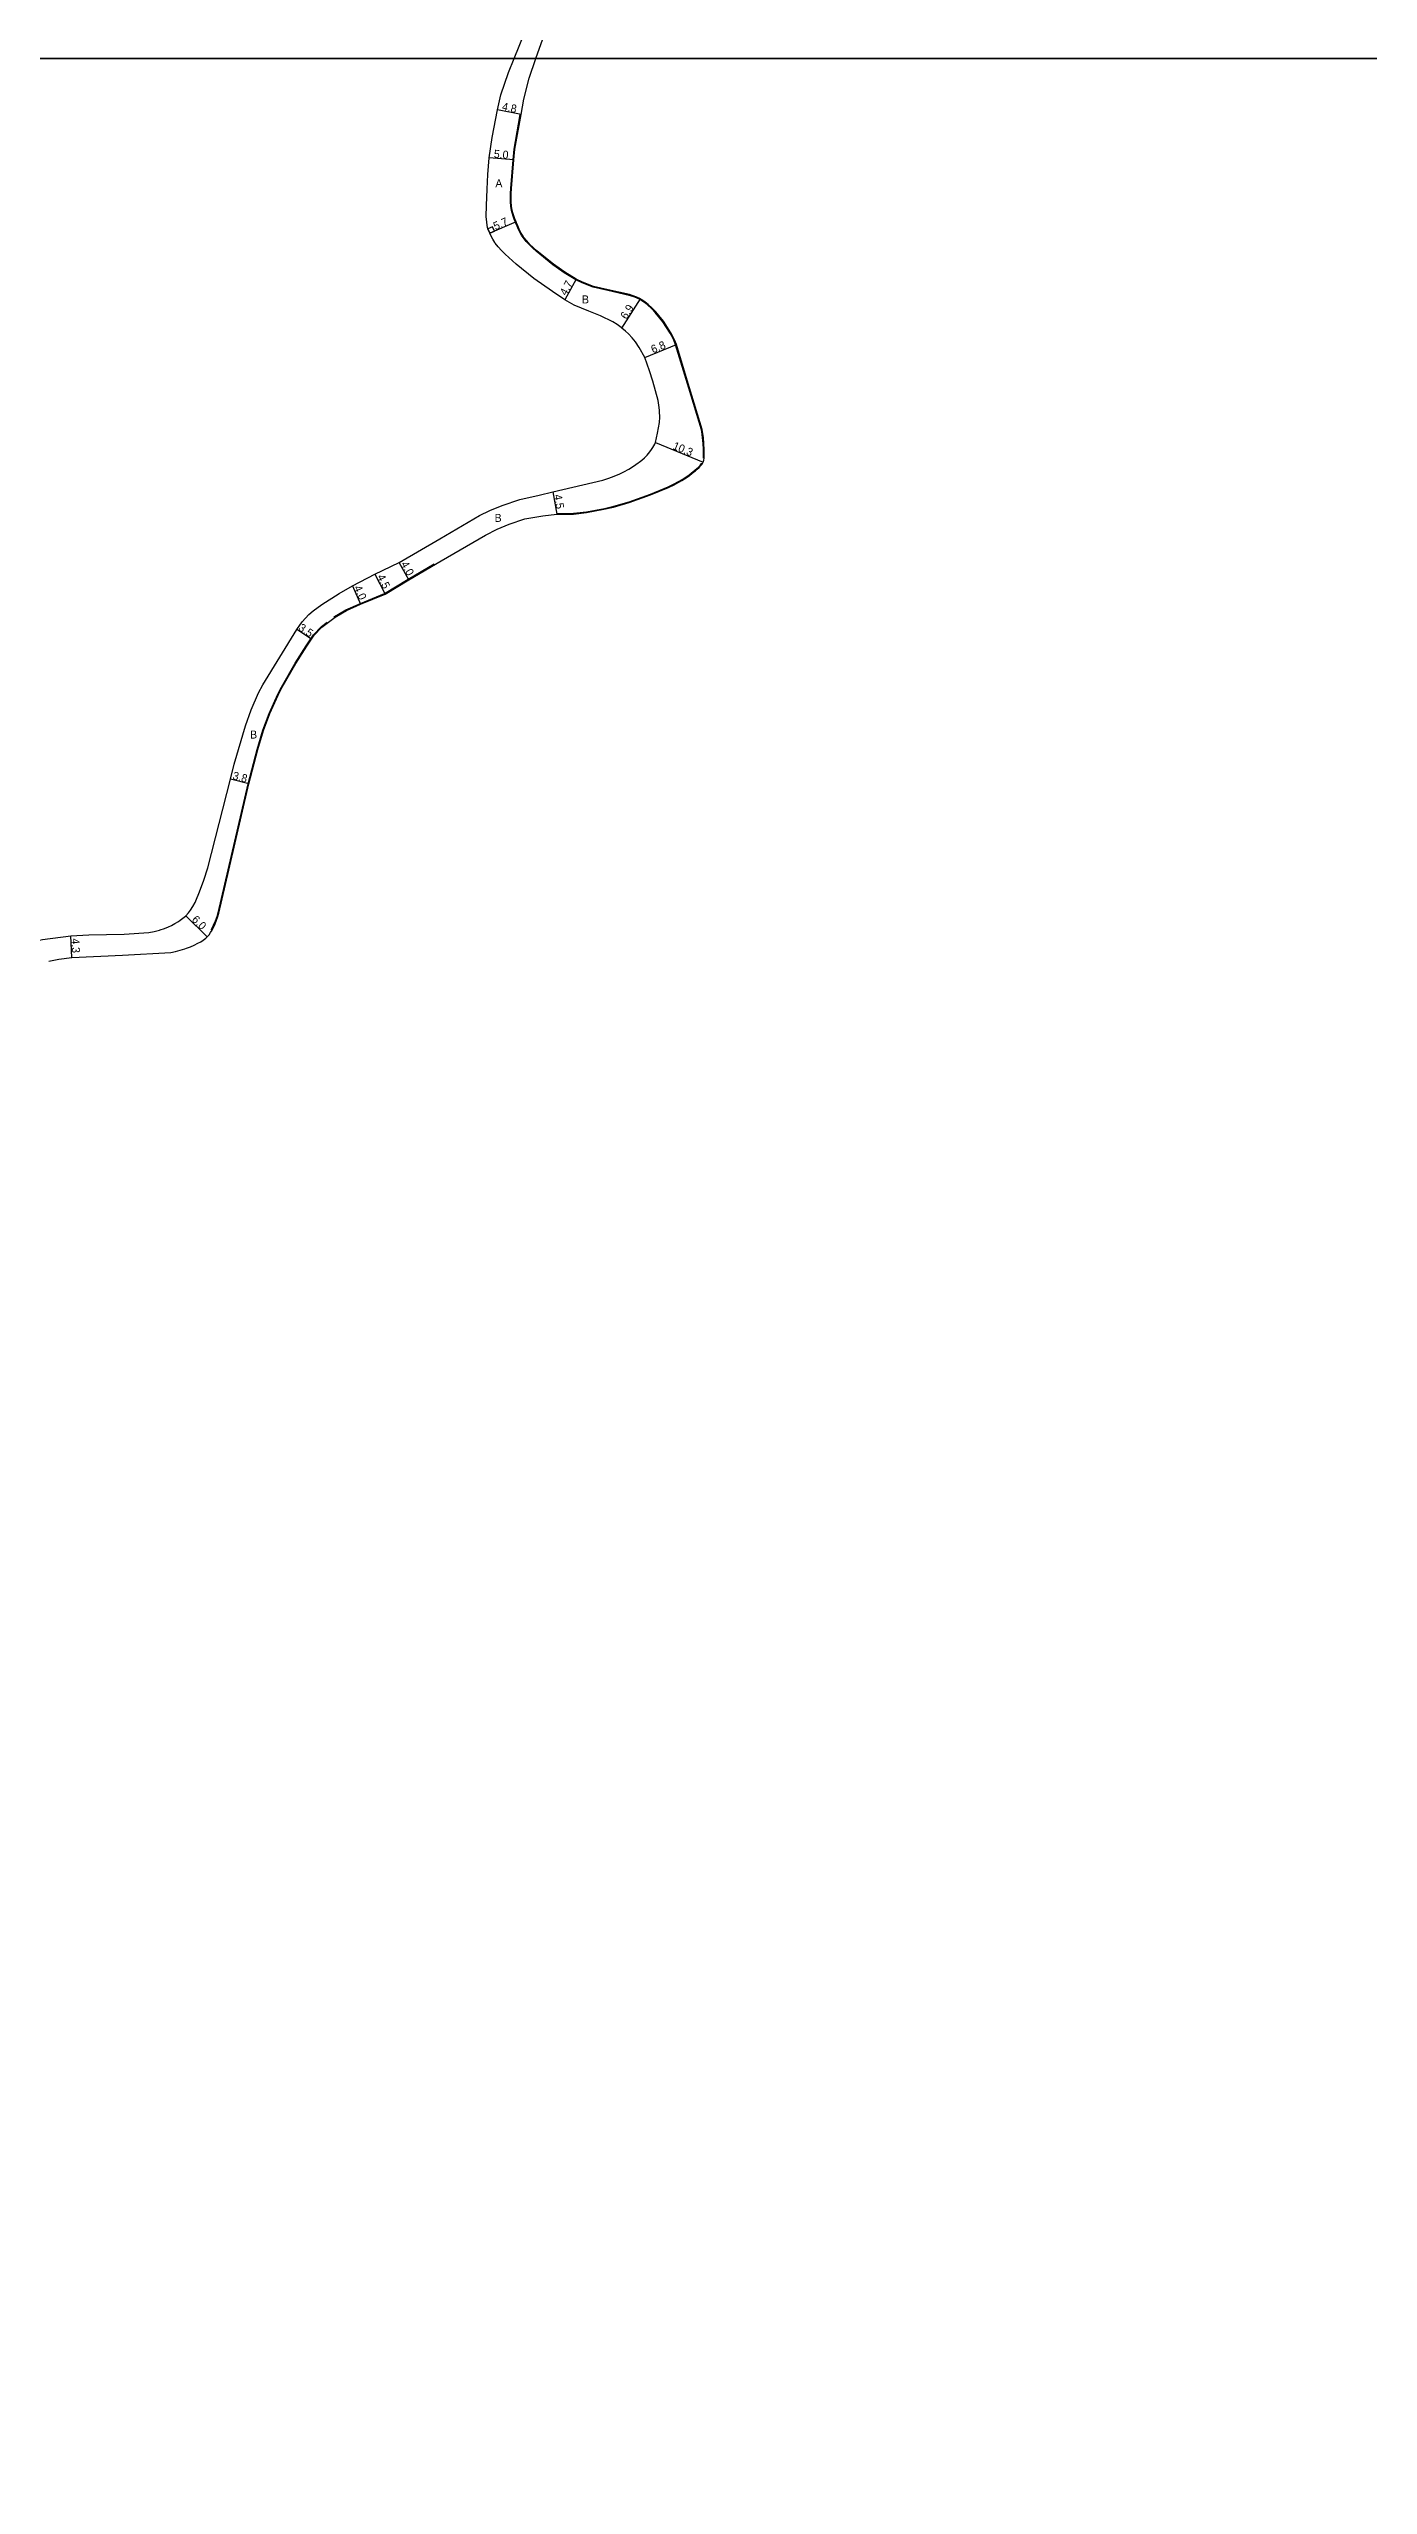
# Model space of a CAD drawing. Header units: metres. Extents: x -20000 to -16000, y -93000 to -90000.
# Drawn here: x -16527.4 to -16263.7, y -91685.1 to -91198 of the extents above; entities that cross this region are included whole.
import ezdxf

# ---------------------------------------------------------------- set-up
doc = ezdxf.new("R2010")
doc.units = ezdxf.units.M
doc.header["$LTSCALE"] = 2.5
for name, color, linetype in [('側溝・桝', 7, 'Continuous'), ('図郭', 7, 'Continuous'), ('幅員', 7, 'Continuous'), ('歩道・分離帯・安全施設', 7, 'Continuous'), ('舗装', 7, 'Continuous'), ('道路', 7, 'Continuous')]:
    doc.layers.add(name, color=color, linetype=linetype)
doc.styles.get("Standard").update_dxf_attribs({"font": ''})
doc.styles.get('Standard').set_extended_font_data('@MS PGothic')

msp = doc.modelspace()

# ---------------------------------------------------------------- linework, layer by layer
at = {"layer": '側溝・桝', "flags": 128}
msp.add_lwpolyline([(-16439.22, -91234.92), (-16438.31, -91234.52), (-16438.71, -91233.6), (-16439.63, -91234)], close=True, dxfattribs=at)
at = {"layer": '図郭'}
for points in [[(-16800, -91200), (-16000, -91200), (-16000, -90600), (-16800, -90600)], [(-16800, -91800), (-16000, -91800), (-16000, -91200), (-16800, -91200)]]:
    msp.add_lwpolyline(points, close=True, dxfattribs=at)
at = {"layer": '幅員', "flags": 128}
for points in [[(-16433.01, -91211.17), (-16437.72, -91210.23)], [(-16434.43, -91220.25), (-16439.41, -91219.81)], [(-16434.01, -91232.62), (-16439.22, -91234.92)], [(-16422.02, -91244.06), (-16424.25, -91248.19)], [(-16412.84, -91253.87), (-16409.16, -91248.04)], [(-16408.27, -91259.72), (-16401.98, -91257.14)], [(-16406.15, -91276.74), (-16396.62, -91280.66)], [(-16426.67, -91286.63), (-16425.88, -91291.06)], [(-16455.46, -91304.21), (-16457.38, -91300.7)], [(-16466.73, -91305.42), (-16465.07, -91309.06)], [(-16462.21, -91303.03), (-16460.2, -91307.05)], [(-16474.92, -91316.08), (-16477.83, -91314.13)], [(-16487.4, -91345.01), (-16491.08, -91344.07)], [(-16500.01, -91371.36), (-16495.73, -91375.56)], [(-16522.8, -91379.67), (-16523, -91375.37)]]:
    msp.add_lwpolyline(points, dxfattribs=at)
at = {"layer": '歩道・分離帯・安全施設'}
msp.add_lwpolyline([(-16396.57, -91279.86), (-16396.54, -91279.47), (-16396.54, -91279.06), (-16396.56, -91278.65), (-16396.57, -91278.24), (-16396.58, -91278.16), (-16396.62, -91276.95), (-16396.72, -91275.74), (-16396.9, -91274.54), (-16396.96, -91274.18), (-16399.48, -91265.85), (-16402.12, -91257.19), (-16402.5, -91256.25), (-16402.93, -91255.33), (-16403.18, -91254.86), (-16404.69, -91252.6), (-16406.19, -91250.73), (-16406.94, -91249.96), (-16407.74, -91249.24), (-16408.06, -91248.97), (-16408.55, -91248.6), (-16409.06, -91248.27), (-16409.22, -91248.17), (-16409.93, -91247.84), (-16410.65, -91247.57), (-16411.4, -91247.32), (-16415.66, -91246.36), (-16418.57, -91245.68), (-16420.8, -91244.84), (-16422.09, -91244.19), (-16424.37, -91242.84), (-16426.63, -91241.19), (-16429.99, -91238.5), (-16430.68, -91237.88), (-16431.34, -91237.23), (-16431.97, -91236.55), (-16432.55, -91235.82), (-16432.86, -91235.4), (-16433.22, -91234.79), (-16433.53, -91234.16), (-16433.81, -91233.51), (-16434.07, -91232.86), (-16434.15, -91232.68), (-16434.39, -91232.08), (-16434.62, -91231.48), (-16434.82, -91230.85), (-16434.93, -91230.37), (-16435.05, -91229.49), (-16435.11, -91228.62), (-16435.12, -91227.74), (-16435.11, -91226.87), (-16435.08, -91226), (-16435.08, -91225.98), (-16434.58, -91220.24), (-16434.39, -91218.08), (-16433.16, -91211.14)], dxfattribs=at)
at = {"layer": '歩道・分離帯・安全施設', "flags": 128}
for points in [[(-16425.91, -91290.91), (-16425.89, -91290.91), (-16422.54, -91290.89), (-16419.95, -91290.58), (-16416.32, -91289.93), (-16414.48, -91289.48), (-16411.42, -91288.57), (-16407.17, -91287.06), (-16403.59, -91285.59), (-16402.43, -91285.02), (-16401.57, -91284.54), (-16400.81, -91284.14), (-16399.87, -91283.53), (-16399.41, -91283.19), (-16398.99, -91282.84), (-16398.62, -91282.55), (-16398.25, -91282.25), (-16397.89, -91281.96), (-16397.54, -91281.65), (-16397.23, -91281.32), (-16396.97, -91280.97), (-16396.92, -91280.88)], [(-16470.45, -91311.64), (-16470.27, -91311.5), (-16468, -91310.2), (-16465.13, -91308.92), (-16460.27, -91306.92), (-16455.54, -91304.08), (-16450.38, -91301.02)], [(-16494.9, -91374.14), (-16494.87, -91374.1), (-16494.45, -91373.25), (-16494.09, -91372.37), (-16493.76, -91371.47), (-16493.54, -91370.77), (-16491.55, -91362.17), (-16487.54, -91344.97), (-16485.78, -91338.09), (-16484.62, -91334.28), (-16483.38, -91330.89), (-16481.65, -91327.06), (-16480.91, -91325.62), (-16478.16, -91320.85), (-16475.98, -91317.4), (-16474.48, -91315.16), (-16472.92, -91313.55), (-16471.73, -91312.63)]]:
    msp.add_lwpolyline(points, dxfattribs=at)
at = {"layer": '道路', "flags": 128}
for points in [[(-16434.41, -91200), (-16432.23, -91194.7), (-16430.75, -91190.74), (-16428.3, -91185.59), (-16426.25, -91182.44), (-16422.1, -91177.44), (-16418.54, -91174.05), (-16416.55, -91172.23), (-16414.72, -91170.42), (-16413.12, -91166.91), (-16411.76, -91162.81), (-16411.09, -91159.45), (-16410.59, -91156.62), (-16410.34, -91154.09), (-16410.26, -91151.67), (-16410.33, -91149.09), (-16410.59, -91147.55), (-16410.72, -91146.76), (-16410.73, -91146.72)], [(-16523, -91375.37), (-16519.36, -91375.16), (-16512.3, -91375.01), (-16507.4, -91374.7), (-16506.34, -91374.49), (-16505.3, -91374.21), (-16505.11, -91374.16), (-16504.28, -91373.89), (-16503.47, -91373.58), (-16502.88, -91373.32), (-16502.18, -91372.93), (-16501.5, -91372.5), (-16501.14, -91372.25), (-16500.61, -91371.86), (-16500.1, -91371.44), (-16500.01, -91371.36), (-16499.5, -91370.8), (-16499.06, -91370.23), (-16498.58, -91369.48), (-16498.16, -91368.7), (-16498.01, -91368.39), (-16497.3, -91366.54), (-16496.42, -91364.25), (-16495.61, -91361.75), (-16491.08, -91344.07), (-16490.37, -91341.03), (-16488.11, -91333.39), (-16486.97, -91330.2), (-16485.47, -91326.78), (-16484.63, -91325.2), (-16477.83, -91314.13), (-16476.74, -91312.61), (-16475.43, -91311.14), (-16474.56, -91310.38), (-16472.85, -91309.15), (-16469.39, -91306.91), (-16466.73, -91305.42), (-16462.21, -91303.03), (-16457.38, -91300.7), (-16449.24, -91296.03), (-16441.32, -91291.35), (-16439.23, -91290.32), (-16436.82, -91289.33), (-16433.24, -91288.12), (-16429.37, -91287.24), (-16426.67, -91286.63), (-16416.65, -91284.24), (-16415.5, -91283.87), (-16414.38, -91283.46), (-16413.27, -91282.99), (-16412.45, -91282.6), (-16411.46, -91282.06), (-16410.51, -91281.45), (-16409.59, -91280.8), (-16409.44, -91280.69), (-16408.88, -91280.25), (-16408.33, -91279.78), (-16407.81, -91279.28), (-16407.52, -91278.96), (-16407.06, -91278.36), (-16406.65, -91277.73), (-16406.29, -91277.07), (-16406.15, -91276.74), (-16405.72, -91274.9), (-16405.37, -91272.73), (-16405.31, -91271.65), (-16405.33, -91270.56), (-16405.35, -91270.3), (-16405.45, -91269.3), (-16405.61, -91268.37), (-16406.69, -91264.49), (-16407.32, -91262.44), (-16408.27, -91259.72), (-16409.38, -91257.77), (-16410.13, -91256.63), (-16410.78, -91255.82), (-16411.51, -91255.03), (-16412.13, -91254.46), (-16412.84, -91253.87), (-16412.98, -91253.77), (-16413.79, -91253.18), (-16414.64, -91252.64), (-16417.15, -91251.4), (-16419.47, -91250.48), (-16422.41, -91249.26), (-16424.25, -91248.19), (-16426.74, -91246.56), (-16430.43, -91243.92), (-16434.02, -91241.11), (-16436.22, -91239.07), (-16436.91, -91238.37), (-16437.56, -91237.64), (-16438.16, -91236.86), (-16438.22, -91236.77), (-16438.66, -91236.07), (-16439.04, -91235.33), (-16439.22, -91234.92), (-16439.63, -91234), (-16439.78, -91233.34), (-16439.84, -91232.62), (-16439.96, -91231.62), (-16439.96, -91231.55), (-16439.95, -91229.33), (-16439.78, -91226.07), (-16439.64, -91223.17), (-16439.41, -91219.81), (-16438.77, -91215.77), (-16437.72, -91210.23), (-16437.03, -91207.24), (-16435.55, -91202.74), (-16434.41, -91200)]]:
    msp.add_lwpolyline(points, dxfattribs=at)
at = {"layer": '道路'}
for points in [[(-16430.06, -91200), (-16428.67, -91196.03), (-16426.79, -91191.71), (-16424.82, -91187.83), (-16422.61, -91184.51), (-16420.37, -91181.54), (-16417.05, -91178.19), (-16411.56, -91172.87), (-16410.69, -91171.66), (-16408.86, -91167.71), (-16406.68, -91160.4), (-16405.77, -91156.42), (-16405.66, -91154.51), (-16405.83, -91148.66), (-16406.14, -91146.9), (-16406.17, -91146.72)], [(-16527.4, -91380.41), (-16525.42, -91380.04), (-16522.8, -91379.67), (-16512.63, -91379.2), (-16502.98, -91378.67), (-16502.04, -91378.48), (-16501.12, -91378.23), (-16500.21, -91377.94), (-16499.88, -91377.83), (-16499.1, -91377.55), (-16498.33, -91377.23), (-16497.59, -91376.86), (-16497.04, -91376.55), (-16496.52, -91376.21), (-16496.03, -91375.83), (-16495.73, -91375.56), (-16495.37, -91375.14), (-16495.05, -91374.69), (-16494.77, -91374.21), (-16494.74, -91374.17), (-16494.31, -91373.31), (-16493.95, -91372.42), (-16493.62, -91371.52), (-16493.39, -91370.81), (-16491.4, -91362.21), (-16487.4, -91345.01), (-16485.64, -91338.13), (-16484.48, -91334.33), (-16483.24, -91330.95), (-16481.56, -91327.22), (-16480.73, -91325.62), (-16478.04, -91320.93), (-16475.85, -91317.48), (-16474.92, -91316.08), (-16474.36, -91315.26), (-16472.82, -91313.67), (-16470.19, -91311.63), (-16467.93, -91310.34), (-16465.07, -91309.06), (-16460.2, -91307.05), (-16455.46, -91304.21), (-16448.99, -91300.38), (-16440.15, -91295.28), (-16437.77, -91294.05), (-16435.36, -91293.06), (-16432.23, -91292.01), (-16428.67, -91291.38), (-16425.88, -91291.06), (-16422.53, -91291.04), (-16419.93, -91290.73), (-16416.45, -91290.1), (-16414.52, -91289.65), (-16411.38, -91288.71), (-16407.11, -91287.2), (-16403.57, -91285.74), (-16402.43, -91285.19), (-16401.5, -91284.68), (-16400.86, -91284.33), (-16399.81, -91283.68), (-16399.32, -91283.31), (-16398.89, -91282.96), (-16398.53, -91282.67), (-16398.16, -91282.37), (-16397.79, -91282.07), (-16397.44, -91281.75), (-16397.12, -91281.42), (-16396.84, -91281.05), (-16396.62, -91280.66), (-16396.49, -91280.28), (-16396.42, -91279.88), (-16396.39, -91279.47), (-16396.39, -91279.06), (-16396.41, -91278.65), (-16396.42, -91278.23), (-16396.43, -91278.16), (-16396.47, -91276.94), (-16396.57, -91275.72), (-16396.75, -91274.52), (-16396.82, -91274.14), (-16399.33, -91265.81), (-16401.98, -91257.14), (-16402.36, -91256.19), (-16402.79, -91255.27), (-16403.05, -91254.79), (-16404.57, -91252.51), (-16406.08, -91250.63), (-16406.84, -91249.86), (-16407.64, -91249.12), (-16407.97, -91248.85), (-16408.46, -91248.48), (-16408.98, -91248.14), (-16409.16, -91248.04), (-16409.87, -91247.7), (-16410.6, -91247.42), (-16411.35, -91247.18), (-16411.36, -91247.18), (-16415.63, -91246.21), (-16418.53, -91245.54), (-16420.74, -91244.7), (-16422.02, -91244.06), (-16424.28, -91242.71), (-16426.54, -91241.07), (-16429.89, -91238.39), (-16430.57, -91237.77), (-16431.23, -91237.13), (-16431.86, -91236.45), (-16432.43, -91235.73), (-16432.73, -91235.31), (-16433.09, -91234.72), (-16433.4, -91234.09), (-16433.67, -91233.45), (-16433.93, -91232.8), (-16434.01, -91232.62), (-16434.25, -91232.03), (-16434.48, -91231.43), (-16434.67, -91230.82), (-16434.78, -91230.34), (-16434.9, -91229.48), (-16434.96, -91228.61), (-16434.97, -91227.74), (-16434.96, -91226.87), (-16434.93, -91226), (-16434.93, -91225.99), (-16434.43, -91220.25), (-16434.24, -91218.1), (-16433.01, -91211.17), (-16432.48, -91208.1), (-16431.42, -91203.87), (-16430.06, -91200)], [(-16554.58, -91394.22), (-16543.55, -91383.11), (-16535.23, -91377.58), (-16528.65, -91376.09), (-16523, -91375.37)]]:
    msp.add_lwpolyline(points, dxfattribs=at)

# ---------------------------------------------------------------- texts
at = {"layer": '幅員'}
for s, rotation, p in [('4.8', 348.6799, (-16436.91, -91210.29)), ('5.0', 354.9771, (-16438.5, -91219.79)), ('5.7', 23.7313, (-16438.12, -91234.32)), ('4.7', 61.6855, (-16423.98, -91247.49)), ('6.9', 57.6838, (-16411.94, -91252.25)), ('6.8', 22.2931, (-16406.65, -91258.94)), ('10.3', 337.6698, (-16402.83, -91278)), ('4.5', 280.1783, (-16426.46, -91287.25)), ('4.0', 298.7424, (-16457.1, -91301)), ('4.0', 294.4636, (-16466.47, -91305.74)), ('4.5', 296.5325, (-16461.83, -91303.56)), ('3.5', 326.1957, (-16477.65, -91314.14)), ('3.8', 345.6559, (-16490.76, -91344.04)), ('6.0', 315.5456, (-16498.94, -91372.27)), ('4.3', 272.6533, (-16522.87, -91375.92))]:
    msp.add_text(s, height=1.6, rotation=rotation, dxfattribs=at).set_placement(p)
at = {"layer": '舗装'}
for s, p in [('A', (-16438.14, -91225.71)), ('B', (-16420.84, -91248.93)), ('B', (-16438.29, -91292.61)), ('B', (-16487.16, -91335.93))]:
    msp.add_text(s, height=1.6, dxfattribs=at).set_placement(p)

doc.saveas('drawing.dxf')
